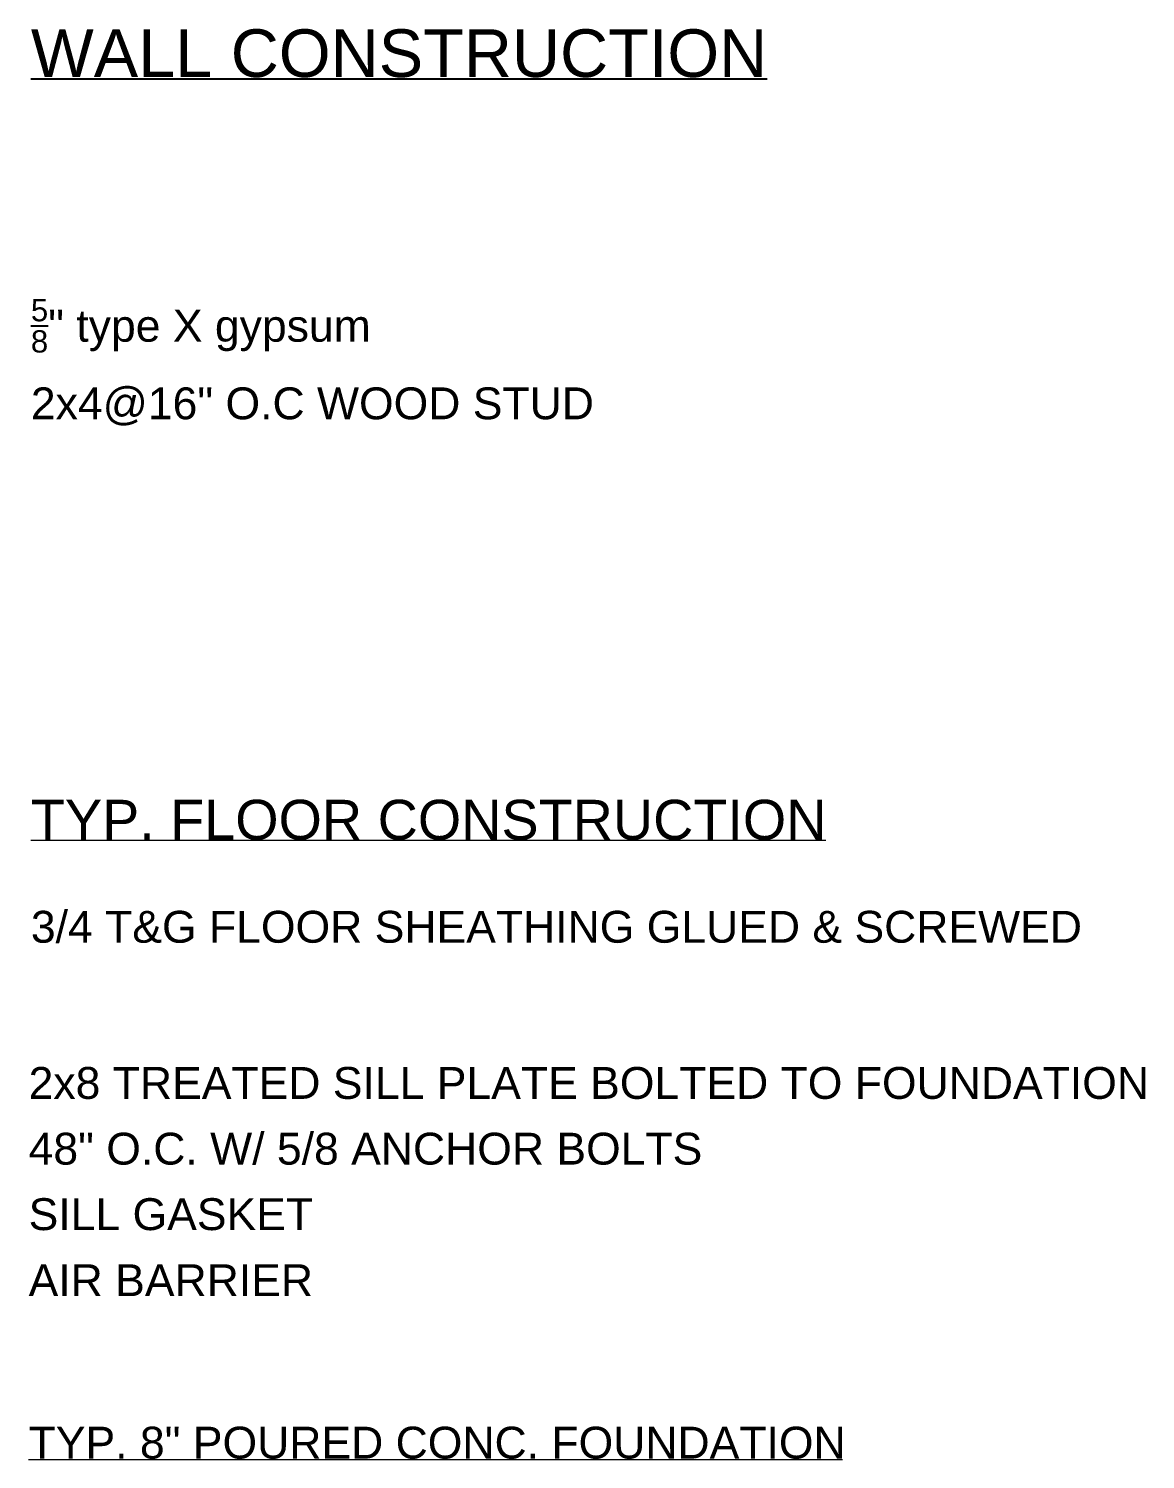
# Model space of a CAD drawing. Header units: inches. Extents: x -1597 to 5492, y -569 to 966.
# Drawn here: x 1177 to 1618, y -205 to 360 of the extents above; entities that cross this region are included whole.
import ezdxf

# ---------------------------------------------------------------- set-up
doc = ezdxf.new("R2010")
doc.units = ezdxf.units.IN
doc.header["$MEASUREMENT"] = 0
doc.layers.add('PDF3_Geometry', color=7, linetype='Continuous')
doc.layers.add('PDF3_Text', color=7, linetype='Continuous')
doc.styles.add('PDF Arial', font='arial.ttf')

msp = doc.modelspace()

# ---------------------------------------------------------------- linework, layer by layer
at = {"layer": 'PDF3_Geometry', "lineweight": 25}
msp.add_lwpolyline([(1178.275706, 340.307908), (1469.030913, 340.307908)], dxfattribs=at)
at = {"layer": 'PDF3_Geometry', "lineweight": 20}
msp.add_lwpolyline([(1178.275706, 39.621838), (1492.207997, 39.621838)], dxfattribs=at)
at = {"layer": 'PDF3_Geometry', "lineweight": 18}
msp.add_lwpolyline([(1177.382006, -204.879797), (1498.736172, -204.879797)], dxfattribs=at)

# ---------------------------------------------------------------- texts
at = {"layer": 'PDF3_Text', "attachment_point": 7, "style": 'PDF Arial'}
for s, insert, char_height in [('WALL CONSTRUCTION', (1178.275706, 340.771546), 18.82756546), ('\\A1;{\\H0.7x;\\C7;\\S5/8;\\H1.42857x;" type X gypsum}', (1178.275706, 232.232008), 12.5827789), ('2x4@16" O.C WOOD STUD', (1178.275706, 203.346979), 12.5827789), ('TYP. FLOOR CONSTRUCTION', (1178.275706, 39.621838), 15.75177511), ('3/4 T&G FLOOR SHEATHING GLUED & SCREWED', (1178.275706, -1.021593), 12.5827789), ('2x8 TREATED SILL PLATE BOLTED TO FOUNDATION', (1177.382006, -62.684474), 12.5827789), ('48" O.C. W/ 5/8 ANCHOR BOLTS', (1177.382006, -88.646638), 12.5827789), ('SILL GASKET', (1177.382006, -114.507391), 12.5827789), ('AIR BARRIER', (1177.382006, -140.418849), 12.5827789), ('TYP. 8" POURED CONC. FOUNDATION', (1177.382006, -204.741764), 12.5827789)]:
    msp.add_mtext(s, dxfattribs=dict(at, insert=insert, char_height=char_height))

doc.saveas('drawing.dxf')
